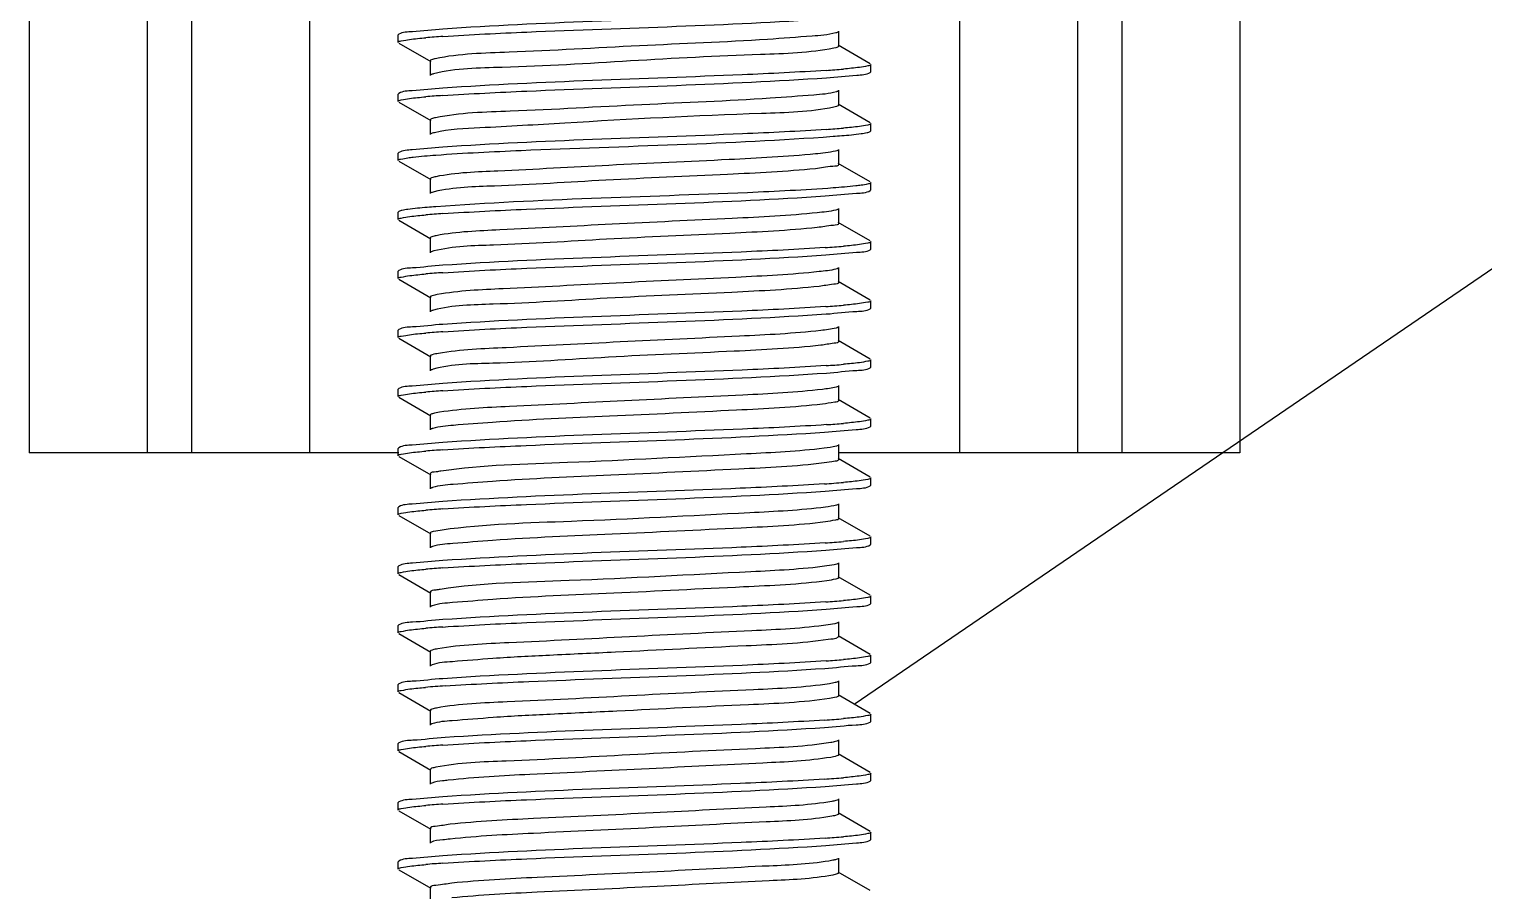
# Model space of a CAD drawing. Extents: x 27938 to 1507990, y 110129 to 923079.
# Drawn here: x 461348 to 461935, y 341410 to 341758 of the extents above; entities that cross this region are included whole.
import ezdxf

# ---------------------------------------------------------------- set-up
doc = ezdxf.new("R2010")
doc.units = 0
doc.header["$LTSCALE"] = 1000
doc.header["$MEASUREMENT"] = 0
doc.styles.get("Standard").update_dxf_attribs({"font": 'gbenor.shx', "bigfont": 'gbcbig.shx'})
doc.dimstyles.get("Standard").update_dxf_attribs({"dimtxt": 0.18, "dimasz": 0.18, "dimexe": 0.18, "dimexo": 0.0625, "dimgap": 0.09, "dimtad": 0, "dimtih": 1, "dimtoh": 1, "dimdec": 4, "dimzin": 0, "dimdsep": 46, "dimtxsty": 'Standard', "dimcen": 0.09, "dimadec": 0, "dimazin": 0, "dimtfac": 1, "dimtdec": 4, "dimtofl": 0, "dimtmove": 0, "dimatfit": 3, "dimfxl": 1, "dimtolj": 1, "dimtzin": 0, "dimarcsym": 0})

msp = doc.modelspace()

# ---------------------------------------------------------------- linework, layer by layer
at = {"linetype": 'Continuous'}
for p, q in [((461347.99, 346328.15), (461347.99, 341587.12)), ((461395.62, 346328.15), (461395.62, 341587.12)), ((461413.48, 346328.15), (461413.48, 341587.12)), ((461461.1, 346328.15), (461461.1, 341587.12)), ((461723.05, 346328.15), (461723.05, 341587.12)), ((461770.67, 346328.15), (461770.67, 341587.12)), ((461788.53, 346328.15), (461788.53, 341587.12)), ((461836.16, 346328.15), (461836.16, 341587.12)), ((461497.05, 341755.91), (461496.82, 341755.65)), ((461496.82, 341752.68), (461496.82, 341755.65)), ((461496.82, 341752.68), (461496.82, 341755.65)), ((461674.44, 341751.19), (461674.44, 341757.14)), ((461497.05, 341752.41), (461509.97, 341744.93)), ((461673.18, 341750.52), (461672.41, 341750.34)), ((461687.1, 341744.01), (461674.18, 341751.49)), ((461509.71, 341745.23), (461509.71, 341739.28)), ((461687.1, 341740.51), (461687.33, 341740.77)), ((461687.33, 341740.77), (461687.33, 341743.75)), ((461687.33, 341740.77), (461687.33, 341743.75)), ((461497.05, 341732.1), (461496.82, 341731.84)), ((461496.82, 341728.86), (461496.82, 341731.84)), ((461496.82, 341728.86), (461496.82, 341731.84)), ((461674.44, 341727.37), (461674.44, 341733.33)), ((461497.05, 341728.6), (461509.97, 341721.12)), ((461673.45, 341726.79), (461672.44, 341726.54)), ((461687.1, 341720.19), (461674.18, 341727.68)), ((461509.71, 341721.42), (461509.71, 341715.47)), ((461687.33, 341716.96), (461687.33, 341719.93)), ((461687.33, 341716.96), (461687.33, 341719.93)), ((461687.1, 341716.7), (461687.33, 341716.96)), ((461497.05, 341708.29), (461496.82, 341708.03)), ((461496.82, 341705.05), (461496.82, 341708.03)), ((461496.82, 341705.05), (461496.82, 341708.03)), ((461674.44, 341703.56), (461674.44, 341709.51)), ((461497.05, 341704.79), (461509.97, 341697.31)), ((461687.1, 341696.38), (461674.18, 341703.86)), ((461509.71, 341697.61), (461509.71, 341691.66)), ((461687.33, 341693.14), (461687.33, 341696.12)), ((461687.33, 341693.14), (461687.33, 341696.12)), ((461687.1, 341692.88), (461687.33, 341693.14)), ((461497.05, 341684.47), (461496.82, 341684.21)), ((461496.82, 341681.24), (461496.82, 341684.21)), ((461496.82, 341681.24), (461496.82, 341684.21)), ((461674.44, 341679.75), (461674.44, 341685.7)), ((461497.05, 341680.98), (461509.97, 341673.49)), ((461687.1, 341672.57), (461674.18, 341680.05)), ((461509.71, 341673.8), (461509.71, 341667.84)), ((461687.33, 341669.33), (461687.33, 341672.31)), ((461687.33, 341669.33), (461687.33, 341672.31)), ((461687.1, 341669.07), (461687.33, 341669.33)), ((461497.05, 341660.66), (461496.82, 341660.4)), ((461496.82, 341657.42), (461496.82, 341660.4)), ((461496.82, 341657.42), (461496.82, 341660.4)), ((461674.44, 341655.94), (461674.44, 341661.89)), ((461497.05, 341657.16), (461509.97, 341649.68)), ((461687.1, 341648.76), (461674.18, 341656.24)), ((461509.71, 341649.98), (461509.71, 341644.03)), ((461687.33, 341645.52), (461687.33, 341648.49)), ((461687.33, 341645.52), (461687.33, 341648.49)), ((461687.1, 341645.26), (461687.33, 341645.52)), ((461497.05, 341636.85), (461496.82, 341636.59)), ((461496.82, 341633.61), (461496.82, 341636.59)), ((461496.82, 341633.61), (461496.82, 341636.59)), ((461674.44, 341632.12), (461674.44, 341638.08)), ((461497.05, 341633.35), (461509.97, 341625.87)), ((461687.1, 341624.94), (461674.18, 341632.42)), ((461509.71, 341626.17), (461509.71, 341620.22)), ((461687.33, 341621.71), (461687.33, 341624.68)), ((461687.33, 341621.71), (461687.33, 341624.68)), ((461687.1, 341621.44), (461687.33, 341621.71)), ((461497.05, 341613.04), (461496.82, 341612.78)), ((461496.82, 341609.8), (461496.82, 341612.78)), ((461496.82, 341609.8), (461496.82, 341612.78)), ((461674.44, 341608.31), (461674.44, 341614.26)), ((461497.05, 341609.54), (461509.97, 341602.06)), ((461687.1, 341601.13), (461674.18, 341608.61)), ((461509.71, 341602.36), (461509.71, 341596.4)), ((461687.33, 341597.89), (461687.33, 341600.87)), ((461687.33, 341597.89), (461687.33, 341600.87)), ((461687.1, 341597.63), (461687.33, 341597.89)), ((461497.05, 341589.22), (461496.82, 341588.96)), ((461496.82, 341585.99), (461496.82, 341588.96)), ((461496.82, 341585.99), (461496.82, 341588.96)), ((461674.44, 341584.5), (461674.44, 341590.45)), ((461497.05, 341587.12), (461347.99, 341587.12)), ((461497.05, 341585.73), (461509.97, 341578.24)), ((461836.16, 341587.12), (461674.18, 341587.12)), ((461687.1, 341577.32), (461674.18, 341584.8)), ((461509.71, 341578.54), (461509.71, 341572.59)), ((461687.33, 341574.08), (461687.33, 341577.06)), ((461687.33, 341574.08), (461687.33, 341577.06)), ((461687.1, 341573.82), (461687.33, 341574.08)), ((461497.05, 341565.41), (461496.82, 341565.15)), ((461496.82, 341562.17), (461496.82, 341565.15)), ((461496.82, 341562.17), (461496.82, 341565.15)), ((461674.44, 341560.68), (461674.44, 341566.64)), ((461497.05, 341561.91), (461509.97, 341554.43)), ((461687.1, 341553.5), (461674.18, 341560.99)), ((461509.71, 341554.73), (461509.71, 341548.78)), ((461687.33, 341550.27), (461687.33, 341553.24)), ((461687.33, 341550.27), (461687.33, 341553.24)), ((461687.1, 341550.01), (461687.33, 341550.27)), ((461497.05, 341541.6), (461496.82, 341541.34)), ((461496.82, 341538.36), (461496.82, 341541.34)), ((461496.82, 341538.36), (461496.82, 341541.34)), ((461674.44, 341536.87), (461674.44, 341542.83)), ((461497.05, 341538.1), (461509.97, 341530.62)), ((461687.1, 341529.69), (461674.18, 341537.17)), ((461509.71, 341530.92), (461509.71, 341524.97)), ((461687.1, 341526.19), (461687.33, 341526.45)), ((461687.33, 341526.45), (461687.33, 341529.43)), ((461687.33, 341526.45), (461687.33, 341529.43)), ((461674.44, 341513.06), (461674.44, 341519.01)), ((461497.05, 341517.78), (461496.82, 341517.52)), ((461496.82, 341514.55), (461496.82, 341517.52)), ((461496.82, 341514.55), (461496.82, 341517.52)), ((461497.05, 341514.29), (461509.97, 341506.8)), ((461687.1, 341505.88), (461674.18, 341513.36)), ((461509.71, 341507.11), (461509.71, 341501.15)), ((461510.45, 341501.66), (461509.97, 341501.45)), ((461687.1, 341502.38), (461687.33, 341502.64)), ((461687.33, 341502.64), (461687.33, 341505.62)), ((461687.33, 341502.64), (461687.33, 341505.62)), ((461674.44, 341489.25), (461674.44, 341495.2)), ((461497.05, 341493.97), (461496.82, 341493.71)), ((461496.82, 341490.73), (461496.82, 341493.71)), ((461496.82, 341490.73), (461496.82, 341493.71)), ((461497.05, 341490.47), (461509.97, 341482.99)), ((461687.1, 341482.07), (461674.18, 341489.55)), ((461509.71, 341483.29), (461509.71, 341477.34)), ((461510.41, 341477.83), (461509.97, 341477.64)), ((461687.1, 341478.57), (461687.33, 341478.83)), ((461687.33, 341478.83), (461687.33, 341481.8)), ((461687.33, 341478.83), (461687.33, 341481.8)), ((461674.44, 341465.43), (461674.44, 341471.39)), ((461497.05, 341470.16), (461496.82, 341469.9)), ((461496.82, 341466.92), (461496.82, 341469.9)), ((461496.82, 341466.92), (461496.82, 341469.9)), ((461497.05, 341466.66), (461509.97, 341459.18)), ((461687.1, 341458.25), (461674.18, 341465.74)), ((461509.71, 341459.48), (461509.71, 341453.53)), ((461510.37, 341454), (461509.97, 341453.83)), ((461687.1, 341454.75), (461687.33, 341455.02)), ((461687.33, 341455.02), (461687.33, 341457.99)), ((461687.33, 341455.02), (461687.33, 341457.99)), ((461674.44, 341441.62), (461674.44, 341447.57)), ((461497.05, 341446.35), (461496.82, 341446.09)), ((461496.82, 341443.11), (461496.82, 341446.09)), ((461496.82, 341443.11), (461496.82, 341446.09)), ((461497.05, 341442.85), (461509.97, 341435.37)), ((461687.1, 341434.44), (461674.18, 341441.92)), ((461509.71, 341435.67), (461509.71, 341429.71)), ((461687.1, 341430.94), (461687.33, 341431.2)), ((461687.33, 341431.2), (461687.33, 341434.18)), ((461687.33, 341431.2), (461687.33, 341434.18)), ((461497.05, 341422.53), (461496.82, 341422.27)), ((461496.82, 341419.3), (461496.82, 341422.27)), ((461496.82, 341419.3), (461496.82, 341422.27)), ((461497.05, 341419.04), (461509.97, 341411.55)), ((461674.44, 341417.81), (461674.44, 341423.76)), ((461687.1, 341410.63), (461674.18, 341418.11)), ((461509.71, 341411.85), (461509.71, 341405.9))]:
    msp.add_line(p, q, dxfattribs=at)
for centre, radius, start, end in [((461542.18, 341346.34), 409.62, 93.83183, 94.80343), ((461642, 342149.64), 409.18, 273.83325, 274.80482), ((461542.08, 341323.75), 408.39, 93.84, 94.80358), ((461642.1, 342124.65), 407.99, 273.84254, 274.80378), ((461542.21, 341274.53), 410, 93.82934, 94.80337), ((461641.49, 342084.69), 415.68, 273.78843, 274.80613), ((461542.22, 341250.55), 410.16, 93.82821, 94.80335), ((461641.8, 342056.99), 411.78, 273.8148, 274.80568), ((461542.18, 341227.25), 409.64, 93.83164, 94.80342), ((461642, 342030.64), 409.24, 273.8328, 274.80485), ((461542.09, 341204.63), 408.44, 93.83966, 94.80357), ((461642.1, 342005.6), 408.01, 273.84237, 274.80382), ((461542.12, 341180.35), 408.91, 93.83654, 94.80355), ((461641.07, 341994.67), 420.93, 273.75449, 274.80579), ((461542.21, 341155.48), 409.98, 93.82946, 94.80337), ((461641.47, 341965.78), 415.84, 273.78742, 274.80614), ((461542.22, 341131.48), 410.17, 93.82817, 94.80335), ((461641.79, 341938.03), 411.89, 273.81407, 274.8057), ((461542.18, 341108.16), 409.67, 93.83146, 94.80342), ((461641.99, 341911.64), 409.3, 273.83234, 274.80488), ((461543.3, 341070.35), 423.71, 93.73755, 94.80472), ((461641.2, 341897.73), 419.24, 273.76458, 274.80651), ((461542.12, 341061.34), 408.86, 93.83688, 94.80356), ((461641.06, 341875.78), 421.11, 273.75336, 274.80576), ((461542.21, 341036.43), 409.96, 93.82958, 94.80337), ((461641.46, 341846.87), 415.99, 273.7864, 274.80614), ((461542.22, 341012.41), 410.17, 93.82814, 94.80335)]:
    msp.add_arc(centre, radius, start, end, dxfattribs=at)
for points, knots in [([(461669.2, 341765.18), (461657.92, 341764.42), (461606.46, 341761.94), (461554.95, 341760.75), (461514.84, 341758.02)], [0, 0, 0, 0, 0.219533, 1, 1, 1, 1]), ([(461514.8, 341755.04), (461526.08, 341755.81), (461577.6, 341758.29), (461629.18, 341759.48), (461669.36, 341762.22)], [0, 0, 0, 0, 0.219209, 1, 1, 1, 1]), ([(461496.82, 341752.68), (461496.82, 341753.11), (461499.11, 341753.39), (461500.27, 341753.71), (461501.42, 341753.86)], [0, 0, 0, 0, 0.271519, 1, 1, 1, 1]), ([(461514.84, 341758.02), (461510.72, 341757.74), (461504.95, 341756.94), (461498.66, 341756.83), (461497.05, 341755.91)], [0, 0, 0, 0, 0.69034, 1, 1, 1, 1]), ([(461673.18, 341756.48), (461670.07, 341755.66), (461660.84, 341754.97), (461634.54, 341752.95), (461593.71, 341751.5), (461549.17, 341748.7), (461521.5, 341748.1), (461511.76, 341746.08)], [0, 0, 0, 0, 0.059564, 0.170353, 0.490239, 0.815661, 1, 1, 1, 1]), ([(461674.18, 341756.84), (461674.05, 341756.76), (461673.72, 341756.63), (461673.38, 341756.53), (461673.18, 341756.48)], [0, 0, 0, 0, 0.417288, 1, 1, 1, 1]), ([(461672.41, 341750.34), (461662.73, 341748.33), (461635.17, 341747.68), (461590.66, 341745.26), (461546.89, 341742.44), (461520.07, 341742.25), (461511.08, 341739.97)], [0, 0, 0, 0, 0.183514, 0.508051, 0.828043, 1, 1, 1, 1]), ([(461674.43, 341751.19), (461674.43, 341751.03), (461673.92, 341750.72), (461673.5, 341750.61), (461673.18, 341750.52)], [0, 0, 0, 0, 0.313757, 1, 1, 1, 1]), ([(461511.76, 341746.08), (461511.24, 341745.97), (461510.63, 341745.83), (461509.72, 341745.46), (461509.72, 341745.23)], [0, 0, 0, 0, 0.705452, 1, 1, 1, 1]), ([(461669.36, 341741.38), (461658.08, 341740.61), (461606.56, 341738.13), (461554.98, 341736.94), (461514.8, 341734.21)], [0, 0, 0, 0, 0.219183, 1, 1, 1, 1]), ([(461687.33, 341743.75), (461687.33, 341743.32), (461685.06, 341743.03), (461683.91, 341742.72), (461682.77, 341742.57)], [0, 0, 0, 0, 0.271625, 1, 1, 1, 1]), ([(461511.08, 341739.97), (461510.86, 341739.92), (461510.48, 341739.81), (461510.12, 341739.66), (461509.98, 341739.58)], [0, 0, 0, 0, 0.587032, 1, 1, 1, 1]), ([(461514.73, 341731.22), (461526.02, 341731.99), (461577.59, 341734.48), (461629.22, 341735.67), (461669.44, 341738.41)], [0, 0, 0, 0, 0.219118, 1, 1, 1, 1]), ([(461669.44, 341738.41), (461673.53, 341738.69), (461679.26, 341739.48), (461685.5, 341739.59), (461687.1, 341740.51)], [0, 0, 0, 0, 0.690194, 1, 1, 1, 1]), ([(461496.82, 341728.86), (461496.82, 341729.29), (461499.1, 341729.58), (461500.25, 341729.89), (461501.4, 341730.04)], [0, 0, 0, 0, 0.271583, 1, 1, 1, 1]), ([(461514.8, 341734.21), (461510.7, 341733.93), (461504.93, 341733.13), (461498.65, 341733.02), (461497.05, 341732.1)], [0, 0, 0, 0, 0.690307, 1, 1, 1, 1]), ([(461673.45, 341732.74), (461670.51, 341731.87), (461661.49, 341731.25), (461635.46, 341729.14), (461594.53, 341727.73), (461549.69, 341724.92), (461521.71, 341724.3), (461511.83, 341722.28)], [0, 0, 0, 0, 0.056727, 0.165723, 0.485276, 0.813183, 1, 1, 1, 1]), ([(461674.18, 341733.03), (461674.08, 341732.97), (461673.84, 341732.86), (461673.59, 341732.78), (461673.45, 341732.74)], [0, 0, 0, 0, 0.430302, 1, 1, 1, 1]), ([(461672.44, 341726.54), (461662.89, 341724.53), (461626.43, 341723.62), (461578.94, 341721.05), (461535.07, 341718.35), (461517.4, 341717.61), (461511.4, 341716.24)], [0, 0, 0, 0, 0.181467, 0.673532, 0.885685, 1, 1, 1, 1]), ([(461674.43, 341727.37), (461674.43, 341727.25), (461674.05, 341726.96), (461673.7, 341726.86), (461673.45, 341726.79)], [0, 0, 0, 0, 0.324978, 1, 1, 1, 1]), ([(461511.83, 341722.28), (461511.29, 341722.17), (461510.66, 341722.03), (461509.72, 341721.65), (461509.72, 341721.42)], [0, 0, 0, 0, 0.706285, 1, 1, 1, 1]), ([(461669.44, 341717.57), (461658.16, 341716.8), (461606.59, 341714.32), (461554.96, 341713.13), (461514.73, 341710.39)], [0, 0, 0, 0, 0.219053, 1, 1, 1, 1]), ([(461687.33, 341719.93), (461687.33, 341719.5), (461685.06, 341719.22), (461683.91, 341718.9), (461682.76, 341718.75)], [0, 0, 0, 0, 0.271614, 1, 1, 1, 1]), ([(461511.4, 341716.24), (461511.11, 341716.17), (461510.63, 341716.05), (461510.15, 341715.87), (461509.98, 341715.77)], [0, 0, 0, 0, 0.59783, 1, 1, 1, 1]), ([(461511.95, 341707.22), (461523.42, 341708.06), (461576.81, 341710.66), (461630.27, 341711.72), (461672.1, 341714.78)], [0, 0, 0, 0, 0.215143, 1, 1, 1, 1]), ([(461672.1, 341714.78), (461673.26, 341714.87), (461677.05, 341715.17), (461680.83, 341715.5), (461683.44, 341715.87)], [0, 0, 0, 0, 0.307391, 1, 1, 1, 1]), ([(461683.44, 341715.87), (461684.23, 341715.98), (461685.46, 341716.19), (461686.71, 341716.47), (461687.1, 341716.7)], [0, 0, 0, 0, 0.643386, 1, 1, 1, 1]), ([(461496.82, 341705.05), (461496.82, 341705.42), (461498.71, 341705.74), (461499.71, 341706), (461500.68, 341706.13)], [0, 0, 0, 0, 0.274522, 1, 1, 1, 1]), ([(461514.73, 341710.39), (461510.64, 341710.11), (461504.9, 341709.31), (461498.65, 341709.2), (461497.05, 341708.29)], [0, 0, 0, 0, 0.690231, 1, 1, 1, 1]), ([(461500.68, 341706.13), (461501.4, 341706.23), (461505.14, 341706.69), (461508.91, 341706.99), (461511.95, 341707.22)], [0, 0, 0, 0, 0.191293, 1, 1, 1, 1]), ([(461665.01, 341707.68), (461653.44, 341706.54), (461625.67, 341705.11), (461582.96, 341703.27), (461543.61, 341700.93), (461520.16, 341700.14), (461511.92, 341698.49)], [0, 0, 0, 0, 0.227541, 0.543602, 0.835698, 1, 1, 1, 1]), ([(461674.18, 341709.21), (461673.85, 341709.02), (461670.81, 341708.21), (461667.72, 341707.95), (461665.01, 341707.68)], [0, 0, 0, 0, 0.122661, 1, 1, 1, 1]), ([(461665.01, 341701.73), (461653.24, 341700.56), (461625.05, 341699.12), (461581.84, 341697.33), (461542.55, 341694.79), (461519.26, 341694.24), (461511.36, 341692.41)], [0, 0, 0, 0, 0.230468, 0.550002, 0.841978, 1, 1, 1, 1]), ([(461674.43, 341703.56), (461674.44, 341702.71), (461669.57, 341702.68), (461667.37, 341701.96), (461665.01, 341701.73)], [0, 0, 0, 0, 0.265215, 1, 1, 1, 1]), ([(461511.92, 341698.49), (461511.36, 341698.38), (461510.71, 341698.23), (461509.72, 341697.84), (461509.72, 341697.61)], [0, 0, 0, 0, 0.707378, 1, 1, 1, 1]), ([(461672.1, 341693.95), (461660.61, 341693.11), (461607.23, 341690.5), (461553.77, 341689.45), (461511.95, 341686.38)], [0, 0, 0, 0, 0.215512, 1, 1, 1, 1]), ([(461683.44, 341695.03), (461682.72, 341694.93), (461678.95, 341694.47), (461675.16, 341694.17), (461672.1, 341693.95)], [0, 0, 0, 0, 0.19142, 1, 1, 1, 1]), ([(461687.33, 341696.12), (461687.33, 341695.75), (461685.42, 341695.43), (461684.41, 341695.17), (461683.44, 341695.03)], [0, 0, 0, 0, 0.274354, 1, 1, 1, 1]), ([(461511.36, 341692.41), (461511.08, 341692.35), (461510.61, 341692.23), (461510.15, 341692.06), (461509.98, 341691.96)], [0, 0, 0, 0, 0.596305, 1, 1, 1, 1]), ([(461514.83, 341683.61), (461526.06, 341684.37), (461577.43, 341686.84), (461628.87, 341688.05), (461668.95, 341690.75)], [0, 0, 0, 0, 0.218853, 1, 1, 1, 1]), ([(461668.95, 341690.75), (461673.15, 341691.03), (461679.04, 341691.85), (461685.46, 341691.94), (461687.1, 341692.88)], [0, 0, 0, 0, 0.690713, 1, 1, 1, 1]), ([(461496.82, 341681.24), (461496.82, 341681.67), (461499.11, 341681.96), (461500.27, 341682.27), (461501.43, 341682.42)], [0, 0, 0, 0, 0.271499, 1, 1, 1, 1]), ([(461500.68, 341685.3), (461499.89, 341685.18), (461498.68, 341684.97), (461497.44, 341684.7), (461497.05, 341684.47)], [0, 0, 0, 0, 0.643038, 1, 1, 1, 1]), ([(461511.95, 341686.38), (461510.8, 341686.29), (461507.03, 341686), (461503.27, 341685.66), (461500.68, 341685.3)], [0, 0, 0, 0, 0.307528, 1, 1, 1, 1]), ([(461665.77, 341683.95), (461654.38, 341682.77), (461626.78, 341681.36), (461584.1, 341679.5), (461544.37, 341677.19), (461520.58, 341676.33), (461512.13, 341674.72)], [0, 0, 0, 0, 0.223225, 0.538318, 0.832334, 1, 1, 1, 1]), ([(461674.18, 341685.4), (461673.87, 341685.22), (461671.08, 341684.45), (461668.25, 341684.2), (461665.77, 341683.95)], [0, 0, 0, 0, 0.124823, 1, 1, 1, 1]), ([(461665.77, 341677.99), (461654.04, 341676.79), (461625.68, 341675.34), (461582.11, 341673.55), (461542.49, 341670.89), (461518.99, 341670.5), (461511.15, 341668.55)], [0, 0, 0, 0, 0.228361, 0.549652, 0.8435, 1, 1, 1, 1]), ([(461674.44, 341679.75), (461674.44, 341678.96), (461669.98, 341678.87), (461667.93, 341678.22), (461665.77, 341677.99)], [0, 0, 0, 0, 0.265945, 1, 1, 1, 1]), ([(461512.13, 341674.72), (461511.52, 341674.6), (461510.82, 341674.44), (461509.72, 341674.05), (461509.72, 341673.8)], [0, 0, 0, 0, 0.710122, 1, 1, 1, 1]), ([(461687.33, 341672.31), (461687.33, 341671.87), (461685.03, 341671.59), (461683.87, 341671.27), (461682.71, 341671.12)], [0, 0, 0, 0, 0.271419, 1, 1, 1, 1]), ([(461511.15, 341668.55), (461510.91, 341668.49), (461510.51, 341668.38), (461510.12, 341668.23), (461509.98, 341668.14)], [0, 0, 0, 0, 0.588945, 1, 1, 1, 1]), ([(461668.95, 341669.91), (461657.66, 341669.15), (461606.28, 341666.68), (461554.84, 341665.49), (461514.83, 341662.77)], [0, 0, 0, 0, 0.220125, 1, 1, 1, 1]), ([(461514.84, 341659.79), (461526.1, 341660.56), (461577.55, 341663.04), (461629.06, 341664.23), (461669.19, 341666.95)], [0, 0, 0, 0, 0.219119, 1, 1, 1, 1]), ([(461669.19, 341666.95), (461673.34, 341667.23), (461679.15, 341668.04), (461685.48, 341668.14), (461687.1, 341669.07)], [0, 0, 0, 0, 0.690466, 1, 1, 1, 1]), ([(461514.83, 341662.77), (461510.71, 341662.49), (461504.94, 341661.69), (461498.66, 341661.58), (461497.05, 341660.66)], [0, 0, 0, 0, 0.69033, 1, 1, 1, 1]), ([(461666.49, 341660.21), (461655.34, 341659.01), (461628.05, 341657.63), (461585.55, 341655.73), (461545.47, 341653.49), (461521.29, 341652.53), (461512.55, 341650.98)], [0, 0, 0, 0, 0.218113, 0.531271, 0.827228, 1, 1, 1, 1]), ([(461674.18, 341661.59), (461673.89, 341661.42), (461671.35, 341660.69), (461668.76, 341660.45), (461666.49, 341660.21)], [0, 0, 0, 0, 0.127123, 1, 1, 1, 1]), ([(461496.82, 341657.42), (461496.82, 341657.86), (461499.12, 341658.14), (461500.27, 341658.46), (461501.43, 341658.61)], [0, 0, 0, 0, 0.271491, 1, 1, 1, 1]), ([(461666.49, 341654.26), (461654.82, 341653), (461626.34, 341651.57), (461582.45, 341649.79), (461542.51, 341647), (461518.79, 341646.75), (461510.98, 341644.7)], [0, 0, 0, 0, 0.225996, 0.548844, 0.844625, 1, 1, 1, 1]), ([(461674.44, 341655.94), (461674.44, 341655.21), (461670.37, 341655.06), (461668.48, 341654.47), (461666.49, 341654.26)], [0, 0, 0, 0, 0.266757, 1, 1, 1, 1]), ([(461512.55, 341650.98), (461511.83, 341650.85), (461511.04, 341650.67), (461509.72, 341650.27), (461509.71, 341649.98)], [0, 0, 0, 0, 0.714571, 1, 1, 1, 1]), ([(461687.33, 341648.49), (461687.33, 341648.06), (461685.05, 341647.78), (461683.9, 341647.46), (461682.75, 341647.31)], [0, 0, 0, 0, 0.271559, 1, 1, 1, 1]), ([(461510.98, 341644.7), (461510.78, 341644.64), (461510.44, 341644.54), (461510.11, 341644.41), (461509.98, 341644.33)], [0, 0, 0, 0, 0.582235, 1, 1, 1, 1]), ([(461514.81, 341635.98), (461526.09, 341636.75), (461577.6, 341639.23), (461629.18, 341640.42), (461669.36, 341643.15)], [0, 0, 0, 0, 0.219209, 1, 1, 1, 1]), ([(461669.19, 341646.12), (461657.91, 341645.35), (461606.46, 341642.88), (461554.94, 341641.68), (461514.84, 341638.96)], [0, 0, 0, 0, 0.219548, 1, 1, 1, 1]), ([(461669.36, 341643.15), (461673.46, 341643.43), (461679.22, 341644.23), (461685.5, 341644.34), (461687.1, 341645.26)], [0, 0, 0, 0, 0.690293, 1, 1, 1, 1]), ([(461514.84, 341638.96), (461510.72, 341638.68), (461504.95, 341637.88), (461498.66, 341637.77), (461497.05, 341636.85)], [0, 0, 0, 0, 0.69034, 1, 1, 1, 1]), ([(461667.19, 341636.47), (461656.29, 341635.25), (461629.3, 341633.89), (461587.01, 341631.96), (461546.59, 341629.78), (461522.03, 341628.73), (461512.99, 341627.24)], [0, 0, 0, 0, 0.213019, 0.524248, 0.822139, 1, 1, 1, 1]), ([(461674.18, 341637.78), (461673.91, 341637.62), (461671.61, 341636.93), (461669.24, 341636.7), (461667.19, 341636.47)], [0, 0, 0, 0, 0.129618, 1, 1, 1, 1]), ([(461496.82, 341633.61), (461496.82, 341634.04), (461499.11, 341634.33), (461500.27, 341634.64), (461501.42, 341634.79)], [0, 0, 0, 0, 0.271518, 1, 1, 1, 1]), ([(461667.19, 341630.52), (461655.59, 341629.22), (461627.02, 341627.79), (461582.85, 341626.02), (461542.59, 341623.11), (461518.62, 341623.01), (461510.85, 341620.85)], [0, 0, 0, 0, 0.223404, 0.547643, 0.845414, 1, 1, 1, 1]), ([(461674.44, 341632.12), (461674.44, 341631.46), (461670.75, 341631.25), (461669, 341630.72), (461667.19, 341630.52)], [0, 0, 0, 0, 0.267771, 1, 1, 1, 1]), ([(461512.99, 341627.24), (461512.17, 341627.11), (461511.27, 341626.89), (461509.72, 341626.5), (461509.71, 341626.17)], [0, 0, 0, 0, 0.718256, 1, 1, 1, 1]), ([(461687.33, 341624.68), (461687.33, 341624.25), (461685.06, 341623.96), (461683.91, 341623.65), (461682.77, 341623.5)], [0, 0, 0, 0, 0.271624, 1, 1, 1, 1]), ([(461510.85, 341620.85), (461510.68, 341620.8), (461510.38, 341620.71), (461510.09, 341620.58), (461509.98, 341620.52)], [0, 0, 0, 0, 0.57614, 1, 1, 1, 1]), ([(461514.73, 341612.16), (461526.02, 341612.93), (461577.59, 341615.41), (461629.22, 341616.6), (461669.44, 341619.34)], [0, 0, 0, 0, 0.219123, 1, 1, 1, 1]), ([(461669.36, 341622.32), (461658.08, 341621.55), (461606.56, 341619.07), (461554.98, 341617.88), (461514.81, 341615.14)], [0, 0, 0, 0, 0.219191, 1, 1, 1, 1]), ([(461669.44, 341619.34), (461673.53, 341619.62), (461679.26, 341620.42), (461685.5, 341620.53), (461687.1, 341621.44)], [0, 0, 0, 0, 0.690195, 1, 1, 1, 1]), ([(461514.81, 341615.14), (461510.7, 341614.86), (461504.93, 341614.06), (461498.65, 341613.96), (461497.05, 341613.04)], [0, 0, 0, 0, 0.690309, 1, 1, 1, 1]), ([(461667.85, 341612.74), (461657.2, 341611.49), (461630.54, 341610.15), (461588.47, 341608.19), (461547.72, 341606.06), (461522.8, 341604.94), (461513.47, 341603.51)], [0, 0, 0, 0, 0.207939, 0.517244, 0.817064, 1, 1, 1, 1]), ([(461674.18, 341613.96), (461673.93, 341613.82), (461671.85, 341613.17), (461669.71, 341612.96), (461667.85, 341612.74)], [0, 0, 0, 0, 0.132296, 1, 1, 1, 1]), ([(461496.82, 341609.8), (461496.82, 341610.23), (461499.1, 341610.52), (461500.25, 341610.83), (461501.4, 341610.98)], [0, 0, 0, 0, 0.271581, 1, 1, 1, 1]), ([(461667.85, 341606.78), (461656.35, 341605.43), (461627.69, 341604.1), (461583.39, 341601.87), (461545.24, 341600.35), (461521.56, 341598.41), (461513.42, 341597.79), (461510.74, 341597)], [0, 0, 0, 0, 0.220594, 0.546057, 0.845846, 0.946724, 1, 1, 1, 1]), ([(461674.44, 341608.31), (461674.44, 341607.7), (461671.1, 341607.45), (461669.5, 341606.98), (461667.85, 341606.78)], [0, 0, 0, 0, 0.268974, 1, 1, 1, 1]), ([(461513.47, 341603.51), (461512.53, 341603.36), (461511.53, 341603.11), (461509.72, 341602.73), (461509.71, 341602.36)], [0, 0, 0, 0, 0.721341, 1, 1, 1, 1]), ([(461687.33, 341600.87), (461687.33, 341600.44), (461685.06, 341600.15), (461683.91, 341599.84), (461682.76, 341599.69)], [0, 0, 0, 0, 0.271616, 1, 1, 1, 1]), ([(461510.74, 341597), (461510.59, 341596.96), (461510.33, 341596.87), (461510.08, 341596.76), (461509.98, 341596.71)], [0, 0, 0, 0, 0.570618, 1, 1, 1, 1]), ([(461669.44, 341598.51), (461658.16, 341597.74), (461606.59, 341595.25), (461554.96, 341594.07), (461514.73, 341591.32)], [0, 0, 0, 0, 0.219054, 1, 1, 1, 1]), ([(461514.76, 341588.35), (461525.95, 341589.11), (461577.24, 341591.58), (461628.59, 341592.8), (461668.63, 341595.48)], [0, 0, 0, 0, 0.218385, 1, 1, 1, 1]), ([(461668.63, 341595.48), (461672.91, 341595.76), (461678.9, 341596.59), (461685.44, 341596.68), (461687.1, 341597.63)], [0, 0, 0, 0, 0.691024, 1, 1, 1, 1]), ([(461514.73, 341591.32), (461510.64, 341591.05), (461504.9, 341590.25), (461498.65, 341590.14), (461497.05, 341589.22)], [0, 0, 0, 0, 0.690234, 1, 1, 1, 1]), ([(461668.49, 341589), (461658.1, 341587.72), (461623.56, 341586.07), (461572.13, 341583.15), (461530.88, 341582.22), (461513.98, 341579.77)], [0, 0, 0, 0, 0.202876, 0.669154, 1, 1, 1, 1]), ([(461674.18, 341590.15), (461673.95, 341590.02), (461672.09, 341589.41), (461670.15, 341589.21), (461668.49, 341589)], [0, 0, 0, 0, 0.135193, 1, 1, 1, 1]), ([(461496.82, 341585.99), (461496.82, 341586.42), (461499.1, 341586.7), (461500.26, 341587.02), (461501.41, 341587.17)], [0, 0, 0, 0, 0.271558, 1, 1, 1, 1]), ([(461668.49, 341583.05), (461657.1, 341581.64), (461628.39, 341580.34), (461583.88, 341578.06), (461545.35, 341576.57), (461521.49, 341574.58), (461513.31, 341573.98), (461510.65, 341573.16)], [0, 0, 0, 0, 0.217625, 0.544216, 0.8461, 0.947285, 1, 1, 1, 1]), ([(461674.44, 341584.5), (461674.44, 341583.94), (461671.45, 341583.65), (461669.98, 341583.23), (461668.49, 341583.05)], [0, 0, 0, 0, 0.270415, 1, 1, 1, 1]), ([(461513.98, 341579.77), (461513.36, 341579.68), (461512.16, 341579.34), (461509.72, 341579.41), (461509.71, 341578.54)], [0, 0, 0, 0, 0.421667, 1, 1, 1, 1]), ([(461687.33, 341577.06), (461687.33, 341576.62), (461685, 341576.33), (461683.82, 341576.01), (461682.65, 341575.86)], [0, 0, 0, 0, 0.271198, 1, 1, 1, 1]), ([(461510.65, 341573.16), (461510.52, 341573.12), (461510.29, 341573.04), (461510.07, 341572.95), (461509.98, 341572.89)], [0, 0, 0, 0, 0.565619, 1, 1, 1, 1]), ([(461668.63, 341574.64), (461657.32, 341573.88), (461606.03, 341571.42), (461554.67, 341570.23), (461514.76, 341567.51)], [0, 0, 0, 0, 0.220924, 1, 1, 1, 1]), ([(461514.83, 341564.54), (461526.05, 341565.31), (461577.43, 341567.78), (461628.86, 341568.99), (461668.94, 341571.69)], [0, 0, 0, 0, 0.218842, 1, 1, 1, 1]), ([(461668.94, 341571.69), (461673.15, 341571.97), (461679.04, 341572.78), (461685.46, 341572.88), (461687.1, 341573.82)], [0, 0, 0, 0, 0.690723, 1, 1, 1, 1]), ([(461514.76, 341567.51), (461510.66, 341567.23), (461504.92, 341566.44), (461498.65, 341566.33), (461497.05, 341565.41)], [0, 0, 0, 0, 0.690263, 1, 1, 1, 1]), ([(461669.09, 341565.26), (461658.96, 341563.95), (461624.75, 341562.33), (461573.28, 341559.44), (461531.78, 341558.39), (461514.53, 341556.03)], [0, 0, 0, 0, 0.197813, 0.662661, 1, 1, 1, 1]), ([(461674.18, 341566.34), (461673.97, 341566.22), (461672.31, 341565.66), (461670.57, 341565.46), (461669.09, 341565.26)], [0, 0, 0, 0, 0.13831, 1, 1, 1, 1]), ([(461496.82, 341562.17), (461496.82, 341562.61), (461499.11, 341562.89), (461500.27, 341563.21), (461501.43, 341563.36)], [0, 0, 0, 0, 0.2715, 1, 1, 1, 1]), ([(461669.09, 341559.31), (461657.82, 341557.85), (461629.09, 341556.59), (461584.4, 341554.26), (461545.5, 341552.79), (461521.44, 341550.75), (461513.21, 341550.17), (461510.57, 341549.33)], [0, 0, 0, 0, 0.214495, 0.542113, 0.846143, 0.947723, 1, 1, 1, 1]), ([(461674.44, 341560.68), (461674.44, 341560.18), (461671.77, 341559.85), (461670.43, 341559.49), (461669.09, 341559.31)], [0, 0, 0, 0, 0.272046, 1, 1, 1, 1]), ([(461514.53, 341556.03), (461513.32, 341555.87), (461512.09, 341555.54), (461509.71, 341555.19), (461509.71, 341554.73)], [0, 0, 0, 0, 0.726158, 1, 1, 1, 1]), ([(461687.33, 341553.24), (461687.33, 341552.81), (461685.03, 341552.52), (461683.87, 341552.21), (461682.71, 341552.06)], [0, 0, 0, 0, 0.271414, 1, 1, 1, 1]), ([(461510.57, 341549.33), (461510.46, 341549.29), (461510.25, 341549.22), (461510.06, 341549.13), (461509.98, 341549.08)], [0, 0, 0, 0, 0.561102, 1, 1, 1, 1]), ([(461668.94, 341550.85), (461657.65, 341550.09), (461606.27, 341547.62), (461554.84, 341546.43), (461514.83, 341543.71)], [0, 0, 0, 0, 0.220148, 1, 1, 1, 1]), ([(461514.84, 341540.73), (461526.1, 341541.49), (461577.55, 341543.97), (461629.06, 341545.17), (461669.19, 341547.89)], [0, 0, 0, 0, 0.219113, 1, 1, 1, 1]), ([(461669.19, 341547.89), (461673.33, 341548.17), (461679.15, 341548.98), (461685.48, 341549.08), (461687.1, 341550.01)], [0, 0, 0, 0, 0.690473, 1, 1, 1, 1]), ([(461514.83, 341543.71), (461510.71, 341543.43), (461504.94, 341542.63), (461498.66, 341542.52), (461497.05, 341541.6)], [0, 0, 0, 0, 0.690329, 1, 1, 1, 1]), ([(461669.66, 341541.53), (461659.51, 341540.14), (461624.76, 341538.57), (461572.86, 341535.48), (461530.86, 341534.68), (461513.68, 341532.1)], [0, 0, 0, 0, 0.1966, 0.666503, 1, 1, 1, 1]), ([(461674.18, 341542.52), (461673.99, 341542.41), (461672.52, 341541.9), (461670.97, 341541.71), (461669.66, 341541.53)], [0, 0, 0, 0, 0.141712, 1, 1, 1, 1]), ([(461496.82, 341538.36), (461496.82, 341538.79), (461499.12, 341539.08), (461500.27, 341539.39), (461501.43, 341539.54)], [0, 0, 0, 0, 0.27149, 1, 1, 1, 1]), ([(461669.66, 341535.57), (461658.53, 341534.05), (461629.8, 341532.84), (461584.94, 341530.45), (461545.68, 341529.01), (461521.41, 341526.92), (461513.13, 341526.36), (461510.51, 341525.49)], [0, 0, 0, 0, 0.21122, 0.539778, 0.846003, 0.948056, 1, 1, 1, 1]), ([(461674.44, 341536.87), (461674.44, 341536.42), (461672.08, 341536.06), (461670.86, 341535.74), (461669.66, 341535.57)], [0, 0, 0, 0, 0.273972, 1, 1, 1, 1]), ([(461513.68, 341532.1), (461513.1, 341532.01), (461511.98, 341531.69), (461509.71, 341531.72), (461509.71, 341530.92)], [0, 0, 0, 0, 0.420714, 1, 1, 1, 1]), ([(461510.51, 341525.49), (461510.41, 341525.46), (461510.22, 341525.39), (461510.05, 341525.31), (461509.97, 341525.27)], [0, 0, 0, 0, 0.557022, 1, 1, 1, 1]), ([(461514.81, 341516.91), (461526.09, 341517.68), (461577.6, 341520.16), (461629.18, 341521.35), (461669.35, 341524.09)], [0, 0, 0, 0, 0.219209, 1, 1, 1, 1]), ([(461669.19, 341527.05), (461657.9, 341526.29), (461606.45, 341523.81), (461554.94, 341522.62), (461514.84, 341519.89)], [0, 0, 0, 0, 0.219564, 1, 1, 1, 1]), ([(461669.35, 341524.09), (461673.46, 341524.37), (461679.22, 341525.16), (461685.5, 341525.27), (461687.1, 341526.19)], [0, 0, 0, 0, 0.690297, 1, 1, 1, 1]), ([(461687.33, 341529.43), (461687.33, 341529), (461685.05, 341528.71), (461683.9, 341528.4), (461682.75, 341528.25)], [0, 0, 0, 0, 0.271556, 1, 1, 1, 1]), ([(461514.84, 341519.89), (461510.72, 341519.61), (461504.95, 341518.81), (461498.66, 341518.71), (461497.05, 341517.78)], [0, 0, 0, 0, 0.690341, 1, 1, 1, 1]), ([(461674.17, 341518.71), (461674, 341518.61), (461672.71, 341518.14), (461671.35, 341517.96), (461670.2, 341517.79)], [0, 0, 0, 0, 0.145431, 1, 1, 1, 1]), ([(461496.82, 341514.55), (461496.82, 341514.98), (461499.11, 341515.27), (461500.27, 341515.58), (461501.42, 341515.73)], [0, 0, 0, 0, 0.271516, 1, 1, 1, 1]), ([(461670.2, 341517.79), (461660, 341516.31), (461633.18, 341515.12), (461590.25, 341513.01), (461548.07, 341510.75), (461522.19, 341509.76), (461512.73, 341508.13)], [0, 0, 0, 0, 0.19601, 0.509345, 0.817487, 1, 1, 1, 1]), ([(461674.44, 341513.06), (461674.44, 341512.92), (461672.96, 341511.94), (461671.54, 341512.03), (461670.2, 341511.84)], [0, 0, 0, 0, 0.090838, 1, 1, 1, 1]), ([(461512.73, 341508.13), (461511.97, 341508), (461511.14, 341507.81), (461509.71, 341507.41), (461509.71, 341507.11)], [0, 0, 0, 0, 0.716441, 1, 1, 1, 1]), ([(461670.2, 341511.84), (461659.22, 341510.24), (461630.51, 341509.07), (461593.04, 341507.15), (461559.04, 341505.54), (461537.09, 341504.49), (461521.41, 341503.08), (461513.06, 341502.56), (461510.45, 341501.66)], [0, 0, 0, 0, 0.207809, 0.537231, 0.703413, 0.845703, 0.948297, 1, 1, 1, 1]), ([(461669.35, 341503.25), (461658.07, 341502.48), (461606.56, 341500), (461554.98, 341498.81), (461514.81, 341496.08)], [0, 0, 0, 0, 0.2192, 1, 1, 1, 1]), ([(461668.73, 341500.23), (461672.99, 341500.52), (461678.94, 341501.34), (461685.44, 341501.43), (461687.1, 341502.38)], [0, 0, 0, 0, 0.690936, 1, 1, 1, 1]), ([(461687.33, 341505.62), (461687.33, 341505.19), (461685.06, 341504.9), (461683.91, 341504.59), (461682.76, 341504.44)], [0, 0, 0, 0, 0.271623, 1, 1, 1, 1]), ([(461514.81, 341496.08), (461510.7, 341495.8), (461504.94, 341495), (461498.65, 341494.89), (461497.05, 341493.97)], [0, 0, 0, 0, 0.69031, 1, 1, 1, 1]), ([(461515.68, 341493.16), (461526.92, 341493.91), (461577.94, 341496.36), (461629.01, 341497.57), (461668.73, 341500.23)], [0, 0, 0, 0, 0.220605, 1, 1, 1, 1]), ([(461674.17, 341494.9), (461673.8, 341494.68), (461672.62, 341494.39), (461671.46, 341494.17), (461670.71, 341494.05)], [0, 0, 0, 0, 0.364713, 1, 1, 1, 1]), ([(461496.82, 341490.73), (461496.82, 341491.18), (461499.18, 341491.46), (461500.36, 341491.78), (461501.55, 341491.93)], [0, 0, 0, 0, 0.271042, 1, 1, 1, 1]), ([(461670.71, 341494.05), (461660.57, 341492.49), (461633.55, 341491.36), (461590.22, 341489.21), (461547.69, 341486.85), (461521.64, 341485.98), (461512.28, 341484.24)], [0, 0, 0, 0, 0.193902, 0.509761, 0.820177, 1, 1, 1, 1]), ([(461674.44, 341489.25), (461674.43, 341488.88), (461672.64, 341488.49), (461671.65, 341488.25), (461670.71, 341488.1)], [0, 0, 0, 0, 0.278852, 1, 1, 1, 1]), ([(461512.28, 341484.24), (461511.63, 341484.12), (461510.9, 341483.95), (461509.71, 341483.56), (461509.71, 341483.29)], [0, 0, 0, 0, 0.712361, 1, 1, 1, 1]), ([(461670.71, 341488.1), (461659.9, 341486.43), (461631.21, 341485.34), (461593.7, 341483.36), (461559.42, 341481.75), (461537.23, 341480.69), (461521.42, 341479.26), (461513.01, 341478.75), (461510.41, 341477.83)], [0, 0, 0, 0, 0.204274, 0.534495, 0.701868, 0.845261, 0.94846, 1, 1, 1, 1]), ([(461668.73, 341479.4), (461657.53, 341478.65), (461606.51, 341476.2), (461555.44, 341474.97), (461515.68, 341472.32)], [0, 0, 0, 0, 0.219765, 1, 1, 1, 1]), ([(461668.62, 341476.41), (461672.9, 341476.7), (461678.9, 341477.53), (461685.44, 341477.61), (461687.1, 341478.57)], [0, 0, 0, 0, 0.691035, 1, 1, 1, 1]), ([(461687.33, 341481.8), (461687.33, 341481.37), (461685.01, 341481.08), (461683.85, 341480.77), (461682.68, 341480.62)], [0, 0, 0, 0, 0.271302, 1, 1, 1, 1]), ([(461515.68, 341472.32), (461511.36, 341472.04), (461505.32, 341471.2), (461498.73, 341471.12), (461497.05, 341470.16)], [0, 0, 0, 0, 0.691189, 1, 1, 1, 1]), ([(461514.76, 341469.29), (461525.95, 341470.05), (461577.23, 341472.52), (461628.58, 341473.74), (461668.62, 341476.41)], [0, 0, 0, 0, 0.218367, 1, 1, 1, 1]), ([(461674.17, 341471.09), (461673.84, 341470.89), (461672.83, 341470.62), (461671.83, 341470.42), (461671.18, 341470.32)], [0, 0, 0, 0, 0.370671, 1, 1, 1, 1]), ([(461496.82, 341466.92), (461496.82, 341467.35), (461499.1, 341467.64), (461500.26, 341467.95), (461501.41, 341468.1)], [0, 0, 0, 0, 0.271561, 1, 1, 1, 1]), ([(461671.18, 341470.32), (461661.16, 341468.66), (461634.04, 341467.62), (461590.44, 341465.41), (461547.57, 341462.98), (461521.32, 341462.21), (461512, 341460.38)], [0, 0, 0, 0, 0.191149, 0.508776, 0.821496, 1, 1, 1, 1]), ([(461674.44, 341465.43), (461674.43, 341465.11), (461672.89, 341464.71), (461672, 341464.5), (461671.18, 341464.36)], [0, 0, 0, 0, 0.281956, 1, 1, 1, 1]), ([(461512, 341460.38), (461511.42, 341460.26), (461510.76, 341460.11), (461509.71, 341459.72), (461509.71, 341459.48)], [0, 0, 0, 0, 0.709245, 1, 1, 1, 1]), ([(461671.18, 341464.36), (461662.17, 341462.87), (461637.64, 341461.83), (461597.23, 341459.65), (461554.93, 341457.72), (461527.92, 341456.36), (461517.01, 341455.13)], [0, 0, 0, 0, 0.177542, 0.475313, 0.786662, 1, 1, 1, 1]), ([(461517.01, 341455.13), (461516.23, 341455.05), (461514.01, 341454.76), (461511.75, 341454.51), (461510.37, 341454)], [0, 0, 0, 0, 0.345692, 1, 1, 1, 1]), ([(461668.62, 341455.58), (461657.3, 341454.82), (461606.02, 341452.36), (461554.67, 341451.17), (461514.76, 341448.45)], [0, 0, 0, 0, 0.220951, 1, 1, 1, 1]), ([(461668.93, 341452.62), (461673.14, 341452.9), (461679.03, 341453.72), (461685.46, 341453.81), (461687.1, 341454.75)], [0, 0, 0, 0, 0.690732, 1, 1, 1, 1]), ([(461687.33, 341457.99), (461687.33, 341457.55), (461685, 341457.27), (461683.82, 341456.95), (461682.65, 341456.8)], [0, 0, 0, 0, 0.27119, 1, 1, 1, 1]), ([(461514.76, 341448.45), (461510.66, 341448.17), (461504.91, 341447.37), (461498.65, 341447.26), (461497.05, 341446.35)], [0, 0, 0, 0, 0.69026, 1, 1, 1, 1]), ([(461514.83, 341445.48), (461526.05, 341446.24), (461577.42, 341448.72), (461628.85, 341449.92), (461668.93, 341452.62)], [0, 0, 0, 0, 0.21883, 1, 1, 1, 1]), ([(461496.82, 341443.11), (461496.82, 341443.54), (461499.11, 341443.83), (461500.27, 341444.14), (461501.43, 341444.29)], [0, 0, 0, 0, 0.271501, 1, 1, 1, 1]), ([(461671.63, 341446.58), (461662.9, 341445.03), (461638.75, 341444.07), (461598.69, 341441.83), (461556.18, 341439.93), (461528.87, 341438.55), (461517.7, 341437.35)], [0, 0, 0, 0, 0.172452, 0.468288, 0.781567, 1, 1, 1, 1]), ([(461674.17, 341447.27), (461673.89, 341447.11), (461673.03, 341446.86), (461672.17, 341446.68), (461671.63, 341446.58)], [0, 0, 0, 0, 0.377326, 1, 1, 1, 1]), ([(461517.7, 341437.35), (461515.71, 341437.14), (461513.8, 341436.55), (461509.71, 341436.4), (461509.72, 341435.67)], [0, 0, 0, 0, 0.733301, 1, 1, 1, 1]), ([(461671.63, 341440.63), (461662.9, 341439.08), (461638.75, 341438.12), (461598.69, 341435.88), (461556.18, 341433.98), (461528.87, 341432.59), (461517.7, 341431.4)], [0, 0, 0, 0, 0.172452, 0.468288, 0.781567, 1, 1, 1, 1]), ([(461674.44, 341441.62), (461674.43, 341441.33), (461673.13, 341440.94), (461672.34, 341440.75), (461671.63, 341440.63)], [0, 0, 0, 0, 0.285684, 1, 1, 1, 1]), ([(461517.7, 341431.4), (461516.73, 341431.29), (461514.17, 341430.91), (461511.39, 341430.84), (461509.97, 341430.02)], [0, 0, 0, 0, 0.372857, 1, 1, 1, 1]), ([(461668.93, 341431.78), (461657.64, 341431.02), (461606.27, 341428.56), (461554.84, 341427.36), (461514.83, 341424.64)], [0, 0, 0, 0, 0.220171, 1, 1, 1, 1]), ([(461669.18, 341428.82), (461673.33, 341429.11), (461679.14, 341429.91), (461685.48, 341430.01), (461687.1, 341430.94)], [0, 0, 0, 0, 0.69048, 1, 1, 1, 1]), ([(461687.33, 341434.18), (461687.33, 341433.74), (461685.03, 341433.46), (461683.87, 341433.14), (461682.71, 341432.99)], [0, 0, 0, 0, 0.271408, 1, 1, 1, 1]), ([(461514.83, 341424.64), (461510.71, 341424.36), (461504.94, 341423.56), (461498.66, 341423.46), (461497.05, 341422.53)], [0, 0, 0, 0, 0.690327, 1, 1, 1, 1]), ([(461514.84, 341421.67), (461526.1, 341422.43), (461577.54, 341424.91), (461629.05, 341426.11), (461669.18, 341428.82)], [0, 0, 0, 0, 0.219107, 1, 1, 1, 1]), ([(461496.82, 341419.3), (461496.82, 341419.73), (461499.12, 341420.02), (461500.27, 341420.33), (461501.43, 341420.48)], [0, 0, 0, 0, 0.27149, 1, 1, 1, 1]), ([(461672.04, 341422.84), (461663.61, 341421.22), (461639.85, 341420.37), (461600.15, 341418.06), (461557.46, 341416.2), (461529.84, 341414.79), (461518.43, 341413.61)], [0, 0, 0, 0, 0.167345, 0.461239, 0.776453, 1, 1, 1, 1]), ([(461674.17, 341423.46), (461673.93, 341423.32), (461673.21, 341423.09), (461672.49, 341422.93), (461672.04, 341422.84)], [0, 0, 0, 0, 0.384795, 1, 1, 1, 1]), ([(461518.43, 341413.61), (461516.25, 341413.39), (461514.2, 341412.74), (461509.71, 341412.65), (461509.72, 341411.85)], [0, 0, 0, 0, 0.734146, 1, 1, 1, 1]), ([(461672.04, 341416.89), (461663.61, 341415.27), (461639.85, 341414.42), (461600.15, 341412.11), (461557.46, 341410.24), (461529.84, 341408.83), (461518.43, 341407.66)], [0, 0, 0, 0, 0.167345, 0.461239, 0.776453, 1, 1, 1, 1]), ([(461674.44, 341417.81), (461674.43, 341417.56), (461673.34, 341417.17), (461672.65, 341417.01), (461672.04, 341416.89)], [0, 0, 0, 0, 0.290187, 1, 1, 1, 1])]:
    msp.add_open_spline(points, degree=3, knots=knots, dxfattribs=at)
for points in [[(461501.42, 341753.86), (461503.57, 341754.14), (461505.72, 341754.34), (461507.88, 341754.52)], [(461682.77, 341742.57), (461680.61, 341742.29), (461678.44, 341742.09), (461676.28, 341741.9)], [(461501.4, 341730.04), (461503.55, 341730.32), (461505.72, 341730.52), (461507.88, 341730.71)], [(461682.76, 341718.75), (461680.6, 341718.47), (461678.43, 341718.27), (461676.27, 341718.09)], [(461501.43, 341682.42), (461503.57, 341682.7), (461505.72, 341682.9), (461507.88, 341683.08)], [(461682.71, 341671.12), (461680.59, 341670.85), (461678.45, 341670.65), (461676.31, 341670.47)], [(461501.43, 341658.61), (461503.57, 341658.89), (461505.72, 341659.09), (461507.88, 341659.27)], [(461682.75, 341647.31), (461680.6, 341647.04), (461678.45, 341646.84), (461676.29, 341646.65)], [(461501.42, 341634.79), (461503.57, 341635.07), (461505.72, 341635.27), (461507.88, 341635.46)], [(461682.77, 341623.5), (461680.61, 341623.22), (461678.44, 341623.02), (461676.28, 341622.84)], [(461501.4, 341610.98), (461503.56, 341611.26), (461505.72, 341611.46), (461507.88, 341611.64)], [(461682.76, 341599.69), (461680.6, 341599.41), (461678.44, 341599.21), (461676.27, 341599.02)], [(461501.41, 341587.17), (461503.56, 341587.45), (461505.72, 341587.65), (461507.88, 341587.83)], [(461682.65, 341575.86), (461680.55, 341575.59), (461678.44, 341575.4), (461676.34, 341575.22)], [(461501.43, 341563.36), (461503.57, 341563.63), (461505.72, 341563.83), (461507.88, 341564.02)], [(461682.71, 341552.06), (461680.59, 341551.78), (461678.45, 341551.58), (461676.32, 341551.4)], [(461501.43, 341539.54), (461503.57, 341539.82), (461505.72, 341540.02), (461507.88, 341540.2)], [(461682.75, 341528.25), (461680.6, 341527.97), (461678.45, 341527.77), (461676.3, 341527.59)], [(461501.42, 341515.73), (461503.57, 341516.01), (461505.72, 341516.21), (461507.88, 341516.39)], [(461682.76, 341504.44), (461680.61, 341504.16), (461678.44, 341503.96), (461676.28, 341503.77)], [(461501.55, 341491.93), (461503.63, 341492.2), (461505.72, 341492.39), (461507.81, 341492.57)], [(461682.68, 341480.62), (461680.57, 341480.34), (461678.45, 341480.15), (461676.33, 341479.97)], [(461501.41, 341468.1), (461503.56, 341468.38), (461505.72, 341468.58), (461507.88, 341468.77)], [(461682.65, 341456.8), (461680.55, 341456.53), (461678.44, 341456.33), (461676.34, 341456.15)], [(461501.43, 341444.29), (461503.57, 341444.57), (461505.72, 341444.77), (461507.88, 341444.95)], [(461682.71, 341432.99), (461680.58, 341432.72), (461678.45, 341432.52), (461676.32, 341432.34)], [(461501.43, 341420.48), (461503.57, 341420.76), (461505.72, 341420.96), (461507.88, 341421.14)]]:
    msp.add_open_spline(points, degree=3, dxfattribs=at)

# ---------------------------------------------------------------- leaders
msp.add_leader([(461680.64, 341485.81), (462521.01, 342059.76)], dimstyle='Standard', override={"dimgap": 20, "dimtad": 0})

doc.saveas('drawing.dxf')
